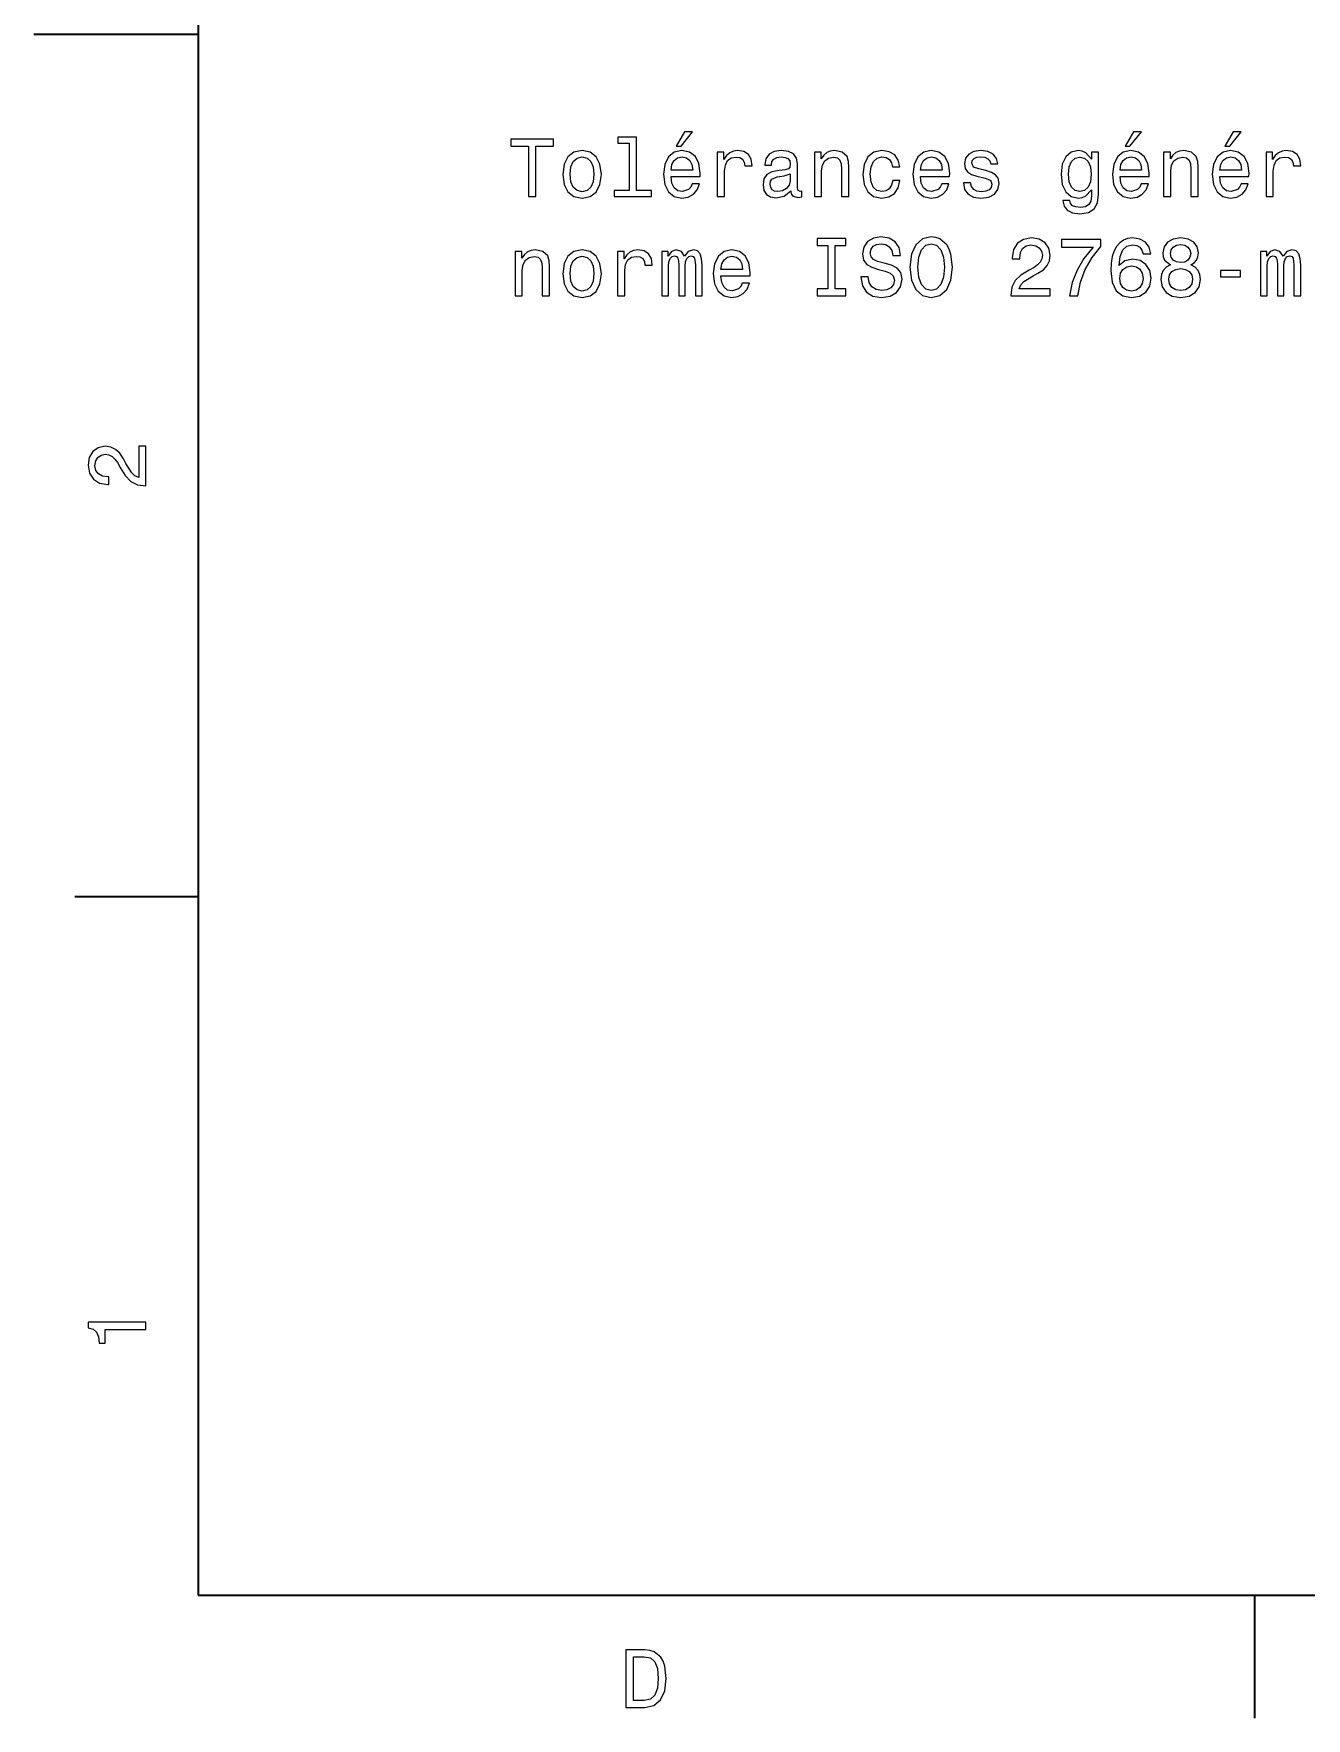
# Model space of a CAD drawing. Extents: x 0 to 297, y 0 to 210.
# Drawn here: x 0 to 77.5, y 2.5 to 105 of the extents above; entities that cross this region are included whole.
import ezdxf

# ---------------------------------------------------------------- set-up
doc = ezdxf.new("R2010")
doc.units = 0

msp = doc.modelspace()

# ---------------------------------------------------------------- linework, layer by layer
at = {"color": 7, "lineweight": 35}
for p, q in [((10, 200), (10, 10)), ((10, 10), (287, 10))]:
    msp.add_line(p, q, dxfattribs=at)
at = {"color": 7, "lineweight": 35, "ltscale": 0.25}
msp.add_line((10, 105), (0, 105), dxfattribs=at)
at = {"color": 7, "lineweight": 35, "ltscale": 0.1875}
for p, q in [((10, 52.5), (2.5, 52.5)), ((74.300003, 10), (74.300003, 2.5))]:
    msp.add_line(p, q, dxfattribs=at)
at = {"color": 7, "lineweight": 13}
for points in [[(30.105999, 95.127609), (30.569977, 95.127609), (30.569977, 98.203979), (31.629055, 98.203979), (31.629055, 98.627609), (29.04188, 98.627609), (29.04188, 98.203979), (30.105999, 98.203979)], [(36.24865, 98.37545), (36.24865, 95.500809), (35.335827, 95.500809), (35.335827, 95.127609), (37.600235, 95.127609), (37.600235, 95.500809), (36.692455, 95.500809), (36.692455, 98.74865), (35.552685, 98.74865), (35.552685, 98.37545)], [(39.098076, 98.203979), (39.395626, 98.203979), (40.096634, 99.061325), (39.602398, 99.061325)], [(66.422279, 98.203979), (66.719833, 98.203979), (67.420837, 99.061325), (66.926605, 99.061325)], [(72.494324, 98.203979), (72.79187, 98.203979), (73.492882, 99.061325), (72.998642, 99.061325)], [(32.19894, 96.479195), (32.279633, 95.863922), (32.51162, 95.410027), (32.879776, 95.127609), (33.374012, 95.031792), (33.863205, 95.127609), (34.231361, 95.404984), (34.463348, 95.858879), (34.549084, 96.479195), (34.463348, 97.094467), (34.231361, 97.553398), (33.863205, 97.83078), (33.374012, 97.931641), (32.879776, 97.83078), (32.51162, 97.548355), (32.279633, 97.094467)], [(32.652828, 96.484238), (32.698219, 96.938126), (32.839428, 97.265938), (33.066376, 97.467667), (33.374012, 97.538269), (33.676605, 97.467667), (33.903549, 97.270981), (34.044762, 96.938126), (34.095192, 96.484238), (34.044762, 96.025307), (33.903549, 95.692451), (33.676605, 95.490723), (33.374012, 95.425163), (33.066376, 95.490723), (32.839428, 95.692451), (32.698219, 96.025307)], [(38.790436, 96.353111), (40.565655, 96.353111), (40.570698, 96.559883), (40.490005, 97.139854), (40.268105, 97.573578), (39.915077, 97.835823), (39.446056, 97.931641), (38.987125, 97.83078), (38.634098, 97.548355), (38.407154, 97.089424), (38.326462, 96.484238), (38.402111, 95.863922), (38.629055, 95.410027), (38.977036, 95.127609), (39.430927, 95.031792), (39.824299, 95.097351), (40.147064, 95.268822), (40.384098, 95.541153), (40.520264, 95.904266), (40.081505, 95.904266), (39.990726, 95.702538), (39.859604, 95.551239), (39.486404, 95.430206), (39.19894, 95.48568), (38.982079, 95.662193), (38.84087, 95.949654), (38.790436, 96.337982)], [(38.790436, 96.726311), (38.845913, 97.074295), (38.982079, 97.331497), (39.188854, 97.487839), (39.461189, 97.543312), (39.728477, 97.487839), (39.935249, 97.331497), (40.061333, 97.074295), (40.10672, 96.726311)], [(41.604561, 95.127609), (42.048363, 95.127609), (42.048363, 96.67588), (42.09375, 97.04908), (42.229919, 97.316368), (42.45182, 97.477753), (42.749371, 97.533226), (42.971275, 97.497925), (43.137699, 97.397064), (43.238564, 97.225594), (43.273869, 96.993607), (43.722717, 96.993607), (43.662197, 97.402107), (43.49577, 97.694611), (43.218391, 97.871124), (42.840149, 97.931641), (42.582947, 97.891296), (42.361042, 97.790436), (42.164356, 97.618965), (42.008018, 97.386978), (42.008018, 97.835823), (41.604561, 97.835823)], [(46.082947, 95.480637), (46.082947, 95.465508), (46.108162, 95.294037), (46.183807, 95.172997), (46.501534, 95.077179), (46.74865, 95.117523), (46.74865, 95.460464), (46.642746, 95.445335), (46.501534, 95.510895), (46.476318, 95.712624), (46.476318, 97.114639), (46.415798, 97.47271), (46.239288, 97.724869), (45.931648, 97.876167), (45.497932, 97.931641), (45.074303, 97.871124), (44.76162, 97.699654), (44.564934, 97.432365), (44.499374, 97.079338), (44.499374, 97.04908), (44.897789, 97.04908), (44.93309, 97.260895), (45.044041, 97.412193), (45.225597, 97.502968), (45.482803, 97.538269), (45.729919, 97.513054), (45.906433, 97.437408), (46.012341, 97.306282), (46.047646, 97.124725), (46.02747, 96.91291), (45.946777, 96.807007), (45.745049, 96.756569), (45.366806, 96.716225), (44.93309, 96.62545), (44.625454, 96.464066), (44.443897, 96.211906), (44.38842, 95.838707), (44.438854, 95.505852), (44.595192, 95.258736), (44.847355, 95.102394), (45.195335, 95.046921), (45.66436, 95.152824)], [(47.510178, 95.127609), (47.953983, 95.127609), (47.953983, 96.69101), (47.999374, 97.04908), (48.145626, 97.311325), (48.37257, 97.47271), (48.675163, 97.533226), (48.91724, 97.482796), (49.068535, 97.346626), (49.144184, 97.119682), (49.169403, 96.817093), (49.169403, 95.127609), (49.613205, 95.127609), (49.613205, 96.907867), (49.593033, 97.265938), (49.502254, 97.563492), (49.204704, 97.835823), (48.740726, 97.931641), (48.483521, 97.896339), (48.266663, 97.800522), (48.080063, 97.639137), (47.933807, 97.422279), (47.933807, 97.835823), (47.510178, 97.835823)], [(52.270988, 96.938126), (52.709747, 96.938126), (52.618969, 97.341583), (52.402111, 97.659309), (52.064217, 97.855995), (51.625454, 97.931641), (51.141304, 97.83078), (50.773148, 97.548355), (50.541161, 97.089424), (50.460468, 96.474152), (50.536118, 95.863922), (50.763062, 95.410027), (51.121132, 95.127609), (51.610325, 95.031792), (52.044044, 95.107437), (52.381939, 95.319252), (52.613926, 95.652107), (52.71479, 96.095909), (52.291161, 96.095909), (52.215511, 95.813492), (52.074303, 95.601669), (51.872574, 95.470551), (51.625454, 95.430206), (51.317818, 95.495766), (51.095917, 95.697495), (50.959747, 96.025307), (50.91436, 96.489281), (50.959747, 96.943169), (51.10096, 97.270981), (51.327904, 97.47271), (51.625454, 97.543312), (51.887703, 97.497925), (52.084389, 97.381935), (52.215511, 97.190292)], [(53.970554, 96.353111), (55.74577, 96.353111), (55.750813, 96.559883), (55.67012, 97.139854), (55.448219, 97.573578), (55.095192, 97.835823), (54.626175, 97.931641), (54.16724, 97.83078), (53.814217, 97.548355), (53.587269, 97.089424), (53.506577, 96.484238), (53.582226, 95.863922), (53.80917, 95.410027), (54.157154, 95.127609), (54.611046, 95.031792), (55.004417, 95.097351), (55.327183, 95.268822), (55.564217, 95.541153), (55.700378, 95.904266), (55.26162, 95.904266), (55.170841, 95.702538), (55.039719, 95.551239), (54.666519, 95.430206), (54.379055, 95.48568), (54.162197, 95.662193), (54.020988, 95.949654), (53.970554, 96.337982)], [(53.970554, 96.726311), (54.026031, 97.074295), (54.162197, 97.331497), (54.368969, 97.487839), (54.641304, 97.543312), (54.908592, 97.487839), (55.115364, 97.331497), (55.241447, 97.074295), (55.286835, 96.726311)], [(57.944618, 96.706139), (57.515942, 96.807007), (57.198219, 96.922997), (57.092312, 97.160027), (57.12257, 97.326454), (57.228477, 97.447495), (57.399948, 97.52314), (57.647064, 97.553398), (57.884098, 97.52314), (58.070698, 97.432365), (58.191734, 97.296196), (58.242165, 97.114639), (58.675884, 97.114639), (58.675884, 97.124725), (58.600235, 97.452538), (58.393463, 97.70974), (58.070698, 97.871124), (57.647064, 97.931641), (57.218391, 97.871124), (56.905712, 97.704697), (56.709026, 97.457581), (56.648506, 97.144897), (56.693893, 96.842308), (56.835106, 96.630493), (57.067093, 96.479195), (57.404991, 96.373283), (57.899227, 96.252251), (58.20182, 96.126167), (58.282513, 96.025307), (58.312775, 95.874008), (58.267384, 95.687408), (58.146347, 95.546196), (57.949661, 95.455421), (57.687412, 95.425163), (57.410034, 95.455421), (57.208305, 95.561325), (57.072136, 95.732796), (57.016663, 95.969826), (56.58799, 95.969826), (56.658592, 95.566368), (56.865364, 95.273865), (57.193176, 95.097351), (57.647064, 95.031792), (58.121132, 95.097351), (58.469112, 95.273865), (58.680927, 95.556282), (58.756577, 95.924438), (58.701103, 96.242165), (58.544762, 96.459023), (58.287556, 96.600235)], [(64.798363, 95.24865), (64.798363, 97.835823), (64.374725, 97.835823), (64.374725, 97.397064), (64.026749, 97.795479), (63.81493, 97.896339), (63.5779, 97.931641), (63.149227, 97.83078), (62.816372, 97.548355), (62.599514, 97.094467), (62.523865, 96.484238), (62.599514, 95.868965), (62.816372, 95.41507), (63.149227, 95.127609), (63.5779, 95.031792), (63.819973, 95.067093), (64.021706, 95.157867), (64.374725, 95.541153), (64.374725, 95.157867), (64.334381, 94.855278), (64.223434, 94.638412), (64.011612, 94.512337), (63.693893, 94.466949), (63.416515, 94.497208), (63.21983, 94.572853), (63.103836, 94.703979), (63.068535, 94.880493), (62.639858, 94.880493), (62.639858, 94.860321), (62.705421, 94.537552), (62.90715, 94.295479), (63.229916, 94.139137), (63.668678, 94.083664), (64.193176, 94.159309), (64.541153, 94.371124), (64.737839, 94.739281)], [(62.9828, 96.484238), (63.028187, 96.933083), (63.164356, 97.265938), (63.376171, 97.462624), (63.658592, 97.533226), (63.956142, 97.462624), (64.17804, 97.265938), (64.314209, 96.933083), (64.364639, 96.484238), (64.314209, 96.025307), (64.17804, 95.697495), (63.956142, 95.495766), (63.658592, 95.430206), (63.376171, 95.495766), (63.164356, 95.697495), (63.028187, 96.03035)], [(66.114639, 96.353111), (67.889862, 96.353111), (67.894897, 96.559883), (67.814209, 97.139854), (67.592308, 97.573578), (67.239281, 97.835823), (66.770264, 97.931641), (66.311325, 97.83078), (65.958298, 97.548355), (65.731354, 97.089424), (65.650665, 96.484238), (65.726318, 95.863922), (65.953262, 95.410027), (66.301239, 95.127609), (66.755127, 95.031792), (67.148506, 95.097351), (67.471268, 95.268822), (67.708298, 95.541153), (67.844467, 95.904266), (67.405708, 95.904266), (67.314926, 95.702538), (67.183807, 95.551239), (66.810608, 95.430206), (66.523148, 95.48568), (66.30629, 95.662193), (66.16507, 95.949654), (66.114639, 96.337982)], [(66.114639, 96.726311), (66.17012, 97.074295), (66.30629, 97.331497), (66.513062, 97.487839), (66.785393, 97.543312), (67.052689, 97.487839), (67.25946, 97.331497), (67.385536, 97.074295), (67.430923, 96.726311)], [(68.762337, 95.127609), (69.206139, 95.127609), (69.206139, 96.69101), (69.251526, 97.04908), (69.397781, 97.311325), (69.624725, 97.47271), (69.927322, 97.533226), (70.169395, 97.482796), (70.320694, 97.346626), (70.396347, 97.119682), (70.421555, 96.817093), (70.421555, 95.127609), (70.865364, 95.127609), (70.865364, 96.907867), (70.845184, 97.265938), (70.75441, 97.563492), (70.456863, 97.835823), (69.992889, 97.931641), (69.73568, 97.896339), (69.518822, 97.800522), (69.332222, 97.639137), (69.185966, 97.422279), (69.185966, 97.835823), (68.762337, 97.835823)], [(72.186691, 96.353111), (73.961899, 96.353111), (73.966949, 96.559883), (73.886253, 97.139854), (73.664352, 97.573578), (73.311325, 97.835823), (72.842308, 97.931641), (72.383377, 97.83078), (72.03035, 97.548355), (71.803406, 97.089424), (71.72271, 96.484238), (71.798355, 95.863922), (72.025299, 95.410027), (72.373291, 95.127609), (72.827179, 95.031792), (73.220551, 95.097351), (73.54332, 95.268822), (73.78035, 95.541153), (73.916519, 95.904266), (73.477753, 95.904266), (73.386978, 95.702538), (73.255852, 95.551239), (72.882652, 95.430206), (72.595184, 95.48568), (72.378326, 95.662193), (72.237122, 95.949654), (72.186691, 96.337982)], [(72.186691, 96.726311), (72.242157, 97.074295), (72.378326, 97.331497), (72.585098, 97.487839), (72.857437, 97.543312), (73.124725, 97.487839), (73.331497, 97.331497), (73.457581, 97.074295), (73.502968, 96.726311)], [(75.000809, 95.127609), (75.444611, 95.127609), (75.444611, 96.67588), (75.490005, 97.04908), (75.626167, 97.316368), (75.848068, 97.477753), (76.145615, 97.533226), (76.367523, 97.497925), (76.533951, 97.397064), (76.634811, 97.225594), (76.67012, 96.993607), (77.118958, 96.993607), (77.058441, 97.402107), (76.892014, 97.694611), (76.614639, 97.871124), (76.236397, 97.931641), (75.979195, 97.891296), (75.757294, 97.790436), (75.560608, 97.618965), (75.404266, 97.386978), (75.404266, 97.835823), (75.000809, 97.835823)], [(46.032513, 96.075737), (45.971992, 95.813492), (45.810612, 95.611755), (45.568535, 95.480637), (45.270988, 95.435249), (45.079346, 95.460464), (44.943176, 95.541153), (44.857441, 95.682365), (44.832226, 95.879051), (44.852398, 96.055565), (44.93309, 96.181641), (45.255856, 96.322853), (45.66436, 96.383369), (46.032513, 96.50441)], [(48.322136, 89.50441), (47.676605, 89.50441), (47.676605, 89.08078), (49.431648, 89.08078), (49.431648, 89.50441), (48.786118, 89.50441), (48.786118, 92.15715), (49.431648, 92.15715), (49.431648, 92.58078), (47.676605, 92.58078), (47.676605, 92.15715), (48.322136, 92.15715)], [(50.79332, 90.23568), (50.334389, 90.23568), (50.435249, 89.701096), (50.687416, 89.307724), (51.075745, 89.070694), (51.600235, 88.984962), (52.11969, 89.065651), (52.508018, 89.287552), (52.755135, 89.635536), (52.845917, 90.094467), (52.770267, 90.508011), (52.558449, 90.775307), (52.215511, 90.95182), (51.756577, 91.082939), (51.363205, 91.178764), (51.106003, 91.289711), (50.959747, 91.451096), (50.91436, 91.703262), (50.959747, 91.930206), (51.090874, 92.101677), (51.292603, 92.217667), (51.569977, 92.258011), (51.852402, 92.207581), (52.074303, 92.071411), (52.220554, 91.844467), (52.291161, 91.536835), (52.750092, 91.536835), (52.750092, 91.546921), (52.669403, 92.020981), (52.432373, 92.374008), (52.059174, 92.595909), (51.554848, 92.671555), (51.10096, 92.595909), (50.747932, 92.384094), (50.520988, 92.056282), (50.440296, 91.632652), (50.505859, 91.25441), (50.697502, 90.997208), (51.000092, 90.825737), (51.413639, 90.694611), (51.82214, 90.578621), (52.129776, 90.467667), (52.316376, 90.306282), (52.381939, 90.044037), (52.321419, 89.776749), (52.165077, 89.57502), (51.928047, 89.448936), (51.620411, 89.408592), (51.277473, 89.464066), (51.015221, 89.62545), (50.848797, 89.887695)], [(53.330063, 90.83078), (53.420841, 90.044037), (53.68309, 89.464066), (54.091591, 89.105995), (54.626175, 88.984962), (55.155712, 89.105995), (55.56926, 89.464066), (55.826462, 90.044037), (55.922283, 90.83078), (55.826462, 91.61248), (55.715511, 91.930206), (55.56926, 92.192451), (55.155712, 92.550522), (54.903549, 92.641296), (54.626175, 92.676605), (54.086548, 92.550522), (53.678047, 92.197495), (53.420841, 91.617523)], [(59.46767, 89.08078), (61.873291, 89.08078), (61.873291, 89.514496), (59.971992, 89.514496), (60.0779, 89.751526), (60.259457, 89.948212), (60.819256, 90.306282), (61.116806, 90.457581), (61.449657, 90.674438), (61.686691, 90.926605), (61.822857, 91.224152), (61.873291, 91.56205), (61.787556, 91.98568), (61.550522, 92.318535), (61.187412, 92.53035), (60.718391, 92.605995), (60.234241, 92.520264), (59.866085, 92.283226), (59.629051, 91.904991), (59.548363, 91.405708), (59.548363, 91.335106), (60.007294, 91.335106), (60.007294, 91.37545), (60.052685, 91.718391), (60.18885, 91.970551), (60.405708, 92.131935), (60.693176, 92.187408), (60.985683, 92.136978), (61.202541, 92.010895), (61.34375, 91.814209), (61.394184, 91.567093), (61.358879, 91.335106), (61.263058, 91.13842), (61.101677, 90.966949), (60.879772, 90.815651), (60.582222, 90.654266), (60.08799, 90.341583), (59.740005, 90.008736), (59.533234, 89.605278), (59.46767, 89.095909)], [(63.03323, 89.08078), (63.542599, 89.08078), (63.709023, 89.91291), (64.001526, 90.689568), (64.415077, 91.410751), (64.954697, 92.08654), (64.954697, 92.505135), (62.554123, 92.505135), (62.554123, 92.046196), (64.470551, 92.046196), (63.915794, 91.365364), (63.497208, 90.654266), (63.2047, 89.897781)], [(67.980637, 91.637695), (67.884811, 92.046196), (67.662918, 92.348793), (67.319977, 92.540436), (66.876175, 92.605995), (66.578621, 92.570694), (66.321411, 92.474869), (66.094467, 92.318535), (65.902832, 92.096634), (65.751526, 91.819252), (65.640579, 91.481354), (65.569977, 91.082939), (65.549805, 90.634094), (65.630493, 89.917953), (65.877609, 89.398506), (66.276031, 89.085823), (66.820694, 88.979912), (67.309891, 89.070694), (67.68309, 89.307724), (67.925156, 89.680923), (68.010895, 90.154991), (67.925156, 90.634094), (67.693176, 91.002251), (67.335098, 91.234238), (66.891296, 91.314926), (66.412193, 91.214066), (66.054123, 90.926605), (66.129776, 91.481354), (66.291153, 91.879768), (66.538269, 92.116806), (66.88121, 92.197495), (67.133377, 92.15715), (67.325012, 92.051239), (67.451096, 91.874725), (67.516663, 91.637695)], [(69.180923, 90.966949), (68.923721, 90.825737), (68.747208, 90.629051), (68.636261, 90.381935), (68.600952, 90.084381), (68.681641, 89.635536), (68.913635, 89.287552), (69.29187, 89.065651), (69.80629, 88.979912), (70.315651, 89.065651), (70.693893, 89.287552), (70.92588, 89.635536), (71.011612, 90.084381), (70.971268, 90.381935), (70.865364, 90.629051), (70.683807, 90.825737), (70.431641, 90.966949), (70.633377, 91.087982), (70.774582, 91.25441), (70.860321, 91.456139), (70.890579, 91.703262), (70.809891, 92.061325), (70.598068, 92.348793), (70.255127, 92.535393), (69.80629, 92.605995), (69.352394, 92.535393), (69.009453, 92.348793), (68.792595, 92.061325), (68.716949, 91.703262), (68.742165, 91.456139), (68.827896, 91.25441)], [(29.294041, 89.08078), (29.737844, 89.08078), (29.737844, 90.64418), (29.783234, 91.002251), (29.929487, 91.264496), (30.156433, 91.42588), (30.459026, 91.486397), (30.701101, 91.435966), (30.852398, 91.299797), (30.928045, 91.072853), (30.953262, 90.770264), (30.953262, 89.08078), (31.397066, 89.08078), (31.397066, 90.861038), (31.376894, 91.219109), (31.286116, 91.516663), (30.988565, 91.788994), (30.524588, 91.884811), (30.267384, 91.84951), (30.050524, 91.753693), (29.863926, 91.592308), (29.71767, 91.37545), (29.71767, 91.788994), (29.294041, 91.788994)], [(32.19894, 90.432365), (32.279633, 89.817093), (32.51162, 89.363197), (32.879776, 89.08078), (33.374012, 88.984962), (33.863205, 89.08078), (34.231361, 89.358154), (34.463348, 89.81205), (34.549084, 90.432365), (34.463348, 91.047638), (34.231361, 91.506569), (33.863205, 91.783951), (33.374012, 91.884811), (32.879776, 91.783951), (32.51162, 91.501526), (32.279633, 91.047638)], [(32.652828, 90.437408), (32.698219, 90.891296), (32.839428, 91.219109), (33.066376, 91.420837), (33.374012, 91.49144), (33.676605, 91.420837), (33.903549, 91.224152), (34.044762, 90.891296), (34.095192, 90.437408), (34.044762, 89.978477), (33.903549, 89.645622), (33.676605, 89.443893), (33.374012, 89.378334), (33.066376, 89.443893), (32.839428, 89.645622), (32.698219, 89.978477)], [(35.532513, 89.08078), (35.976318, 89.08078), (35.976318, 90.629051), (36.021706, 91.002251), (36.157875, 91.269539), (36.379776, 91.430923), (36.677326, 91.486397), (36.899227, 91.451096), (37.065655, 91.350235), (37.166519, 91.178764), (37.20182, 90.946777), (37.650669, 90.946777), (37.590149, 91.355278), (37.423721, 91.647781), (37.146347, 91.824295), (36.768105, 91.884811), (36.510899, 91.844467), (36.288998, 91.743607), (36.092312, 91.572136), (35.93597, 91.340149), (35.93597, 91.788994), (35.532513, 91.788994)], [(38.225597, 89.08078), (38.634098, 89.08078), (38.634098, 90.891296), (38.659313, 91.163635), (38.734962, 91.360321), (38.850956, 91.476311), (39.002254, 91.521706), (39.123291, 91.481354), (39.203983, 91.380493), (39.244328, 91.209023), (39.25946, 90.982079), (39.25946, 89.08078), (39.642746, 89.08078), (39.642746, 90.891296), (39.667961, 91.158592), (39.743607, 91.355278), (39.864647, 91.476311), (40.015942, 91.521706), (40.136978, 91.481354), (40.21767, 91.380493), (40.268105, 90.982079), (40.268105, 89.08078), (40.676605, 89.08078), (40.676605, 90.95182), (40.65139, 91.340149), (40.570698, 91.637695), (40.409313, 91.819252), (40.147064, 91.884811), (39.839432, 91.783951), (39.602398, 91.49144), (39.415798, 91.778908), (39.103119, 91.884811), (38.815655, 91.783951), (38.618969, 91.501526), (38.618969, 91.788994), (38.225597, 91.788994)], [(41.826462, 90.306282), (43.601677, 90.306282), (43.60672, 90.513054), (43.526028, 91.093025), (43.304127, 91.526749), (42.951103, 91.788994), (42.482079, 91.884811), (42.023148, 91.783951), (41.67012, 91.501526), (41.443176, 91.042595), (41.362484, 90.437408), (41.438133, 89.817093), (41.665077, 89.363197), (42.013062, 89.08078), (42.466949, 88.984962), (42.860321, 89.050522), (43.18309, 89.221992), (43.42012, 89.494324), (43.55629, 89.857437), (43.117527, 89.857437), (43.026749, 89.655708), (42.895626, 89.50441), (42.522427, 89.383377), (42.234962, 89.43885), (42.018105, 89.615364), (41.876892, 89.902824), (41.826462, 90.291153)], [(41.826462, 90.679482), (41.881935, 91.027466), (42.018105, 91.284668), (42.224876, 91.44101), (42.497211, 91.496483), (42.764503, 91.44101), (42.971275, 91.284668), (43.097355, 91.027466), (43.142746, 90.679482)], [(53.814217, 90.83078), (53.86969, 91.44101), (54.036118, 91.889854), (54.29332, 92.162193), (54.626175, 92.258011), (54.953983, 92.162193), (55.211189, 91.884811), (55.377617, 91.435966), (55.438133, 90.83078), (55.377617, 90.220551), (55.211189, 89.771706), (54.953983, 89.499367), (54.626175, 89.408592), (54.29332, 89.499367), (54.036118, 89.771706), (53.86969, 90.215508)], [(69.196053, 91.66291), (69.236404, 91.884811), (69.357437, 92.056282), (69.54908, 92.162193), (69.80629, 92.202538), (70.058441, 92.162193), (70.250092, 92.056282), (70.371124, 91.884811), (70.416519, 91.66291), (70.371124, 91.435966), (70.250092, 91.259453), (70.058441, 91.143463), (69.80629, 91.108154), (69.54908, 91.148506), (69.357437, 91.259453), (69.236404, 91.435966)], [(74.657867, 89.08078), (75.066368, 89.08078), (75.066368, 90.891296), (75.091583, 91.163635), (75.167236, 91.360321), (75.283226, 91.476311), (75.434525, 91.521706), (75.555557, 91.481354), (75.636253, 91.380493), (75.676605, 91.209023), (75.691727, 90.982079), (75.691727, 89.08078), (76.075012, 89.08078), (76.075012, 90.891296), (76.100235, 91.158592), (76.17588, 91.355278), (76.296921, 91.476311), (76.448212, 91.521706), (76.569252, 91.481354), (76.649948, 91.380493), (76.700378, 90.982079), (76.700378, 89.08078), (77.108871, 89.08078), (77.108871, 90.95182), (77.083664, 91.340149), (77.002968, 91.637695), (76.841583, 91.819252), (76.579338, 91.884811), (76.271698, 91.783951), (76.034668, 91.49144), (75.848068, 91.778908), (75.535385, 91.884811), (75.247925, 91.783951), (75.051239, 91.501526), (75.051239, 91.788994), (74.657867, 91.788994)], [(67.521698, 90.149948), (67.466232, 89.832222), (67.325012, 89.590149), (67.098068, 89.428764), (66.815651, 89.378334), (66.518097, 89.428764), (66.291153, 89.585106), (66.144897, 89.827179), (66.099518, 90.144897), (66.149948, 90.457581), (66.291153, 90.694611), (66.523148, 90.845909), (66.835823, 90.901382), (67.108154, 90.845909), (67.325012, 90.699654), (67.466232, 90.462624)], [(69.085098, 90.094467), (69.130493, 90.361763), (69.276749, 90.563492), (69.503693, 90.694611), (69.80629, 90.740005), (70.103836, 90.694611), (70.33078, 90.563492), (70.477036, 90.361763), (70.527466, 90.094467), (70.477036, 89.807007), (70.33078, 89.590149), (70.103836, 89.448936), (69.80629, 89.403549), (69.503693, 89.448936), (69.276749, 89.590149), (69.130493, 89.807007)], [(72.232071, 90.23568), (73.452538, 90.23568), (73.452538, 90.634094), (72.232071, 90.634094)], [(6.833213, 77.519447), (6.833213, 79.925072), (6.399496, 79.925072), (6.399496, 78.023773), (6.162464, 78.129684), (5.965778, 78.311241), (5.607709, 78.871033), (5.456412, 79.168587), (5.239553, 79.501442), (4.987392, 79.738472), (4.689842, 79.874641), (4.351945, 79.925072), (3.928314, 79.839333), (3.595461, 79.602303), (3.383646, 79.239189), (3.307997, 78.770172), (3.393732, 78.286018), (3.630764, 77.91787), (4.009006, 77.680832), (4.508286, 77.600143), (4.578891, 77.600143), (4.578891, 78.059074), (4.538545, 78.059074), (4.195605, 78.104462), (3.943444, 78.240631), (3.782061, 78.457489), (3.726585, 78.744957), (3.777017, 79.03746), (3.903098, 79.254318), (4.099784, 79.395531), (4.346902, 79.445961), (4.578891, 79.41066), (4.775577, 79.314842), (4.947046, 79.153458), (5.098343, 78.931557), (5.259727, 78.634003), (5.572406, 78.139771), (5.90526, 77.791786), (6.308718, 77.585014), (6.818084, 77.519447)], [(6.833213, 26.159222), (6.833213, 26.618156), (3.307997, 26.618156), (3.307997, 26.275217), (3.615634, 26.184439), (3.822406, 26.002882), (3.943444, 25.725506), (3.98379, 25.34222), (4.341859, 25.34222), (4.341859, 26.159222)], [(37.194958, 6.666787), (36.029972, 6.666787), (36.029972, 3.166787), (37.194958, 3.166787), (37.744667, 3.277738), (38.153168, 3.615634), (38.405331, 4.165346), (38.496109, 4.916787), (38.415417, 5.683357), (38.314552, 5.985951), (38.173344, 6.228026), (37.764839, 6.555836), (37.497551, 6.636527)], [(37.159653, 6.248199), (37.542938, 6.17255), (37.805187, 5.940562), (37.961525, 5.527017), (38.011959, 4.916787), (37.956482, 4.326729), (37.800144, 3.913184), (37.532852, 3.666066), (37.159653, 3.585375), (36.498989, 3.585375), (36.498989, 6.248199)]]:
    msp.add_lwpolyline(points, close=True, dxfattribs=at)

doc.saveas('drawing.dxf')
